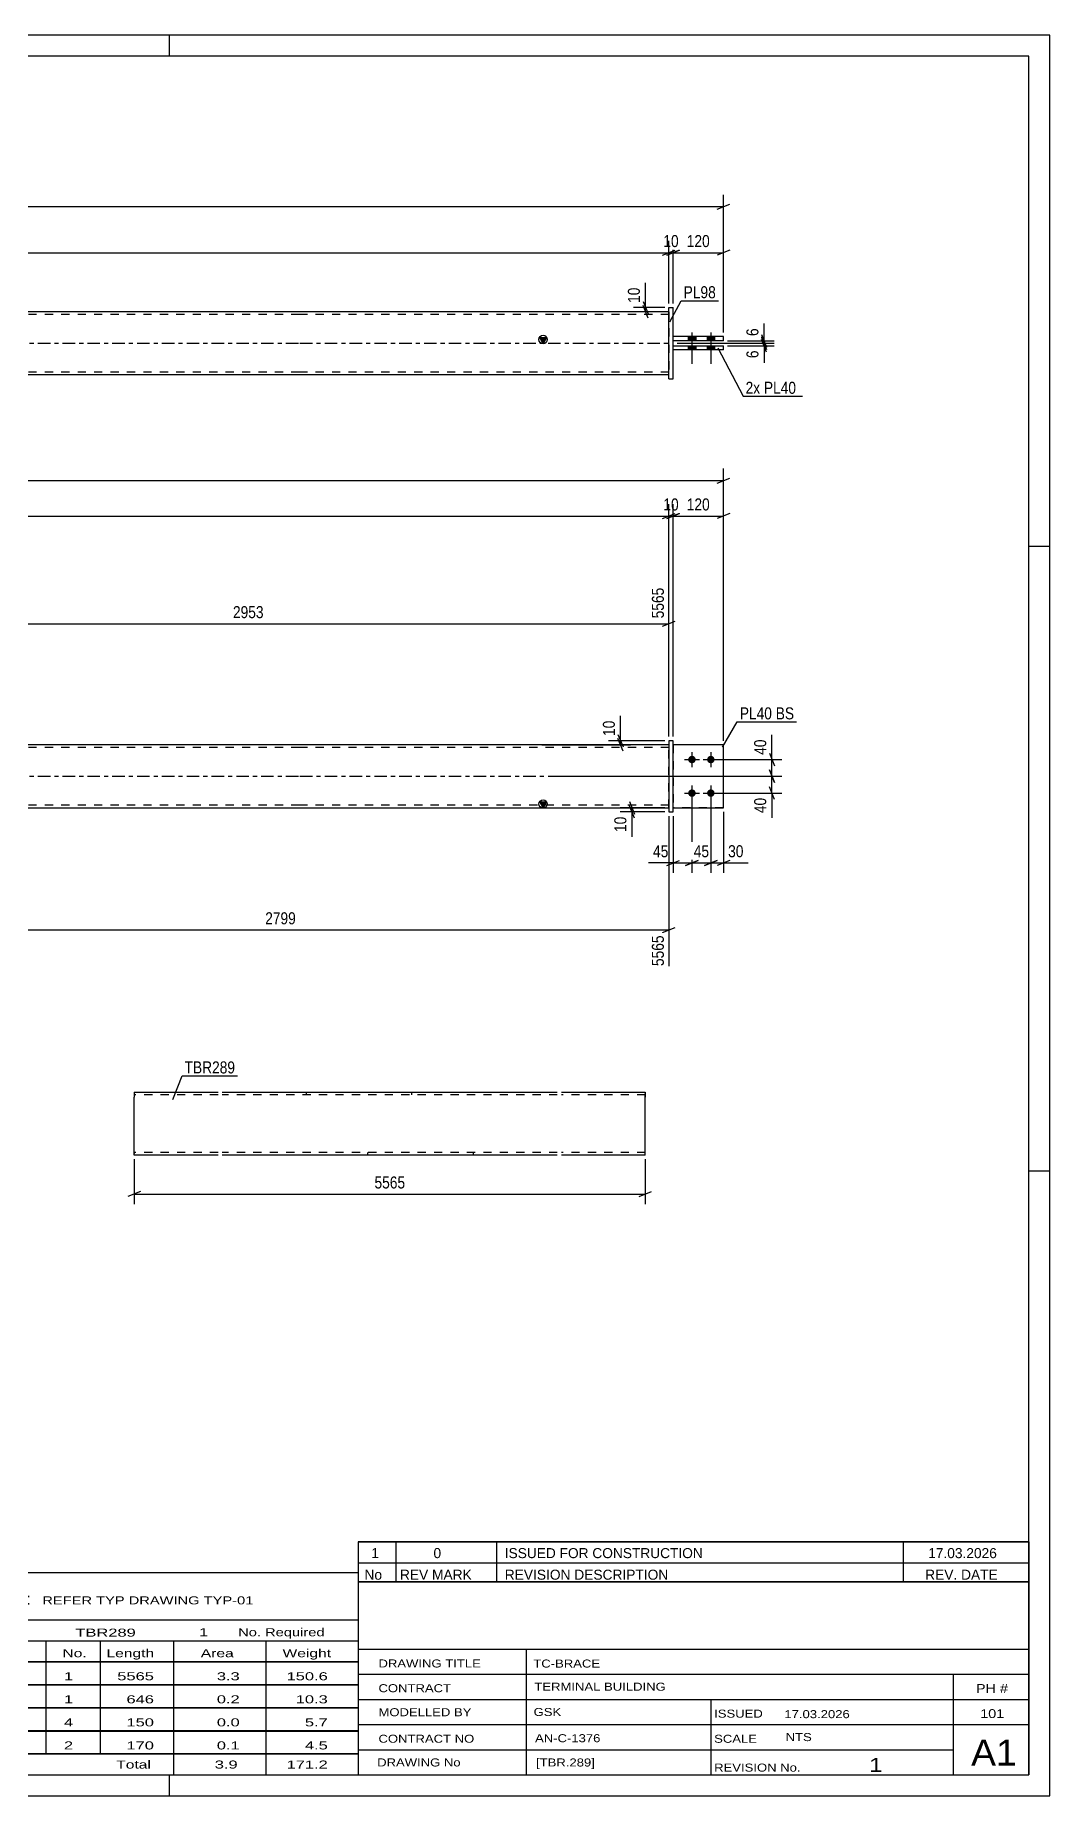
# Model space of a CAD drawing. Header units: millimetres. Extents: x 0 to 594, y 0 to 420.
# Drawn here: x 352 to 594, y 0 to 420 of the extents above; entities that cross this region are included whole.
import ezdxf

# ---------------------------------------------------------------- set-up
doc = ezdxf.new("R2010")
doc.units = ezdxf.units.MM
doc.linetypes.add('DXK_LINE_DOT2', pattern=[3.9198, 1.9599, -1.9599])
doc.linetypes.add('DXK_LINE_DOT3', pattern=[5.9187, 2.979, -0.9799, 0.9799, -0.9799])
doc.styles.add('Arial Narrow', font='ARIALN.TTF', dxfattribs={"height": 0.2})

# ---------------------------------------------------------------- blocks, each defined once
blk = doc.blocks.new('Unknown-580575391-1131')
at = {"color": 5, "linetype": 'Continuous'}
for p, q in [((594, 420), (0, 420)), ((384, 415), (384, 420)), ((594, 0), (594, 420)), ((589, 415), (5, 415)), ((589, 5), (589, 415)), ((594, 298), (589, 298)), ((594, 149), (589, 149)), ((5, 5), (589, 5)), ((384, 0), (384, 5)), ((0, 0), (594, 0))]:
    blk.add_line(p, q, dxfattribs=at)
blk = doc.blocks.new('Bolt-580575391-1684 - 1678')
at = {"linetype": 'Continuous'}
for points in [[(508.65, 248.1, -1), (508.65, 246.3, -1)], [(513.15, 248.1, -1), (513.15, 246.3, -1)], [(508.65, 240.1, -1), (508.65, 238.3, -1)], [(513.15, 240.1, -1), (513.15, 238.3, -1)]]:
    blk.add_hatch(color=1, dxfattribs=at).paths.add_polyline_path(points)
at = {"color": 1, "linetype": 'Continuous'}
for p, q in [((508.65, 249), (508.65, 245.4)), ((513.15, 249), (513.15, 245.4)), ((506.85, 247.2), (510.45, 247.2)), ((511.35, 247.2), (514.95, 247.2)), ((508.65, 241), (508.65, 237.4)), ((513.15, 241), (513.15, 237.4)), ((506.85, 239.2), (510.45, 239.2)), ((511.35, 239.2), (514.95, 239.2))]:
    blk.add_line(p, q, dxfattribs=at)
blk = doc.blocks.new('Part-580575391-1705 - 1678')
at = {"color": 2, "linetype": 'Continuous'}
for p, q in [((504.15, 251.7), (503.15, 251.7)), ((503.15, 251.7), (503.15, 234.7)), ((504.15, 234.7), (504.15, 251.7)), ((503.15, 234.7), (504.15, 234.7))]:
    blk.add_line(p, q, dxfattribs=at)
blk = doc.blocks.new('Part-580575391-1710 - 1678')
at = {"color": 7, "linetype": 'DXK_LINE_DOT2'}
for p, q in [((516.15, 250.7), (504.15, 250.7)), ((504.15, 235.7), (504.15, 250.7)), ((516.15, 235.7), (516.15, 250.7)), ((516.15, 235.7), (504.15, 235.7))]:
    blk.add_line(p, q, dxfattribs=at)
blk = doc.blocks.new('Part-580575391-1715 - 1678')
at = {"color": 2, "linetype": 'Continuous'}
for p, q in [((516.15, 250.7), (504.15, 250.7)), ((516.15, 235.7), (516.15, 250.7)), ((504.15, 235.7), (516.15, 235.7))]:
    blk.add_line(p, q, dxfattribs=at)
at = {"color": 7, "linetype": 'DXK_LINE_DOT2'}
blk.add_line((504.15, 250.7), (504.15, 235.7), dxfattribs=at)
blk = doc.blocks.new('Part-580575391-1720 - 1678')
at = {"linetype": 'Continuous'}
blk.add_hatch(color=2, dxfattribs=at).paths.add_polyline_path([(473.15, 235.7), (472.35, 237.1), (473.95, 237.1)])
at = {"color": 2, "linetype": 'Continuous'}
for p, q in [((180.89, 250.7), (92.89, 250.7)), ((415.05, 250.7), (180.99, 250.7)), ((503.15, 250.7), (415.15, 250.7)), ((92.89, 235.7), (180.89, 235.7)), ((180.99, 235.7), (415.05, 235.7)), ((415.15, 235.7), (503.15, 235.7)), ((473.15, 235.7), (472.35, 237.1)), ((472.35, 237.1), (473.95, 237.1)), ((473.95, 237.1), (473.15, 235.7))]:
    blk.add_line(p, q, dxfattribs=at)
at = {"color": 7, "linetype": 'DXK_LINE_DOT2'}
for p, q in [((92.89, 250.7), (92.89, 235.7)), ((180.89, 250.1), (92.89, 250.1)), ((415.05, 250.1), (180.99, 250.1)), ((278.07, 250.7), (278.07, 250.1)), ((303.22, 250.7), (303.22, 250.1)), ((503.15, 250.1), (415.15, 250.1)), ((503.15, 235.7), (503.15, 250.7)), ((180.89, 236.3), (92.89, 236.3)), ((415.05, 236.3), (180.99, 236.3)), ((292.82, 235.7), (292.82, 236.3)), ((317.97, 235.7), (317.97, 236.3)), ((503.15, 236.3), (415.15, 236.3))]:
    blk.add_line(p, q, dxfattribs=at)
at = {"color": 7, "linetype": 'DXK_LINE_DOT3'}
for p, q in [((92.89, 243.2), (180.89, 243.2)), ((180.99, 243.2), (415.05, 243.2)), ((415.15, 243.2), (503.15, 243.2))]:
    blk.add_line(p, q, dxfattribs=at)
at = {"color": 2, "linetype": 'Continuous'}
blk.add_circle((473.15, 236.6), 1, dxfattribs=at)
blk = doc.blocks.new('Part-580575391-1396 - 1368')
at = {"color": 2, "linetype": 'Continuous'}
for p, q in [((516.15, 348.11), (504.15, 348.11)), ((516.15, 347.11), (504.15, 347.11)), ((516.15, 347.11), (516.15, 348.11))]:
    blk.add_line(p, q, dxfattribs=at)
at = {"color": 7, "linetype": 'DXK_LINE_DOT2'}
blk.add_line((504.15, 347.11), (504.15, 348.11), dxfattribs=at)
blk = doc.blocks.new('Part-580575391-1401 - 1368')
at = {"color": 2, "linetype": 'Continuous'}
for p, q in [((504.15, 345.91), (516.15, 345.91)), ((516.15, 344.91), (504.15, 344.91)), ((516.15, 344.91), (516.15, 345.91))]:
    blk.add_line(p, q, dxfattribs=at)
at = {"color": 7, "linetype": 'DXK_LINE_DOT2'}
blk.add_line((504.15, 344.91), (504.15, 345.91), dxfattribs=at)
blk = doc.blocks.new('Part-580575391-1416 - 1368')
at = {"linetype": 'Continuous'}
blk.add_hatch(color=2, dxfattribs=at).paths.add_polyline_path([(473.15, 346.51), (472.35, 347.91), (473.95, 347.91)])
at = {"color": 2, "linetype": 'Continuous'}
for p, q in [((180.89, 354.01), (92.89, 354.01)), ((415.05, 354.01), (180.99, 354.01)), ((503.15, 354.01), (415.15, 354.01)), ((278.07, 347.21), (303.22, 347.21)), ((278.07, 347.11), (278.07, 347.21)), ((278.07, 345.91), (278.07, 345.81)), ((303.22, 345.81), (278.07, 345.81)), ((292.82, 347.11), (292.82, 347.21)), ((292.82, 345.91), (292.82, 345.81)), ((303.22, 347.21), (303.22, 345.81)), ((473.15, 346.51), (472.35, 347.91)), ((472.35, 347.91), (473.95, 347.91)), ((473.95, 347.91), (473.15, 346.51)), ((180.89, 339.01), (92.89, 339.01)), ((415.05, 339.01), (180.99, 339.01)), ((503.15, 339.01), (415.15, 339.01))]:
    blk.add_line(p, q, dxfattribs=at)
at = {"color": 7, "linetype": 'DXK_LINE_DOT2'}
for p, q in [((92.89, 339.01), (92.89, 354.01)), ((180.89, 353.41), (92.89, 353.41)), ((415.05, 353.41), (180.99, 353.41)), ((503.15, 353.41), (415.15, 353.41)), ((503.15, 354.01), (503.15, 339.01)), ((278.07, 345.81), (278.07, 347.11)), ((292.82, 345.81), (292.82, 347.11)), ((303.22, 347.21), (317.97, 347.21)), ((317.97, 345.81), (303.22, 345.81)), ((317.97, 347.21), (317.97, 345.81)), ((180.89, 339.61), (92.89, 339.61)), ((415.05, 339.61), (180.99, 339.61)), ((503.15, 339.61), (415.15, 339.61))]:
    blk.add_line(p, q, dxfattribs=at)
at = {"color": 7, "linetype": 'DXK_LINE_DOT3'}
for p, q in [((92.89, 346.51), (180.89, 346.51)), ((180.99, 346.51), (415.05, 346.51)), ((415.15, 346.51), (503.15, 346.51))]:
    blk.add_line(p, q, dxfattribs=at)
at = {"color": 2, "linetype": 'Continuous'}
blk.add_circle((473.15, 347.41), 1, dxfattribs=at)
blk = doc.blocks.new('Part-580575391-1444 - 1368')
at = {"color": 2, "linetype": 'Continuous'}
for p, q in [((503.15, 338.01), (503.15, 355.01)), ((503.15, 355.01), (504.15, 355.01)), ((504.15, 338.01), (504.15, 355.01)), ((503.15, 338.01), (504.15, 338.01))]:
    blk.add_line(p, q, dxfattribs=at)
blk = doc.blocks.new('Bolt-580575391-1472 - 1368')
at = {"linetype": 'Continuous'}
for points in [[(509.55, 348.11), (507.75, 348.11), (507.75, 347.11), (509.55, 347.11)], [(509.55, 348.11), (507.75, 348.11), (507.75, 347.11), (509.55, 347.11)], [(509.55, 345.91), (507.75, 345.91), (507.75, 344.91), (509.55, 344.91)], [(509.55, 345.91), (507.75, 345.91), (507.75, 344.91), (509.55, 344.91)], [(514.05, 348.11), (512.25, 348.11), (512.25, 347.11), (514.05, 347.11)], [(514.05, 348.11), (512.25, 348.11), (512.25, 347.11), (514.05, 347.11)], [(514.05, 345.91), (512.25, 345.91), (512.25, 344.91), (514.05, 344.91)], [(514.05, 345.91), (512.25, 345.91), (512.25, 344.91), (514.05, 344.91)]]:
    blk.add_hatch(color=1, dxfattribs=at).paths.add_polyline_path(points)
at = {"color": 1, "linetype": 'Continuous'}
for p, q in [((508.65, 349.11), (508.65, 341.61)), ((508.65, 349.11), (508.65, 341.61)), ((513.15, 349.11), (513.15, 341.61)), ((513.15, 349.11), (513.15, 341.61)), ((507.75, 348.11), (507.75, 347.11)), ((507.75, 348.11), (507.75, 347.11)), ((507.75, 345.91), (507.75, 344.91)), ((507.75, 345.91), (507.75, 344.91)), ((509.55, 348.11), (509.55, 347.11)), ((509.55, 348.11), (509.55, 347.11)), ((509.55, 345.91), (509.55, 344.91)), ((509.55, 345.91), (509.55, 344.91)), ((512.25, 348.11), (512.25, 347.11)), ((512.25, 348.11), (512.25, 347.11)), ((512.25, 345.91), (512.25, 344.91)), ((512.25, 345.91), (512.25, 344.91)), ((514.05, 348.11), (514.05, 347.11)), ((514.05, 348.11), (514.05, 347.11)), ((514.05, 345.91), (514.05, 344.91)), ((514.05, 345.91), (514.05, 344.91))]:
    blk.add_line(p, q, dxfattribs=at)
blk = doc.blocks.new('Part-580575391-2546 - 2538')
at = {"color": 2, "linetype": 'Continuous'}
for p, q in [((375.63, 167.84), (375.63, 166.64)), ((375.63, 167.84), (395.63, 167.84)), ((375.63, 153.58), (375.63, 166.64)), ((396.63, 167.84), (476.53, 167.84)), ((477.53, 167.84), (497.53, 167.84)), ((497.53, 167.84), (497.53, 167.74)), ((497.53, 167.74), (497.53, 166.64)), ((497.53, 152.84), (497.53, 166.64)), ((375.63, 152.93), (375.63, 153.58)), ((375.63, 152.84), (375.63, 152.93)), ((395.63, 152.84), (375.63, 152.84)), ((476.53, 152.84), (396.63, 152.84)), ((497.53, 152.84), (477.53, 152.84))]:
    blk.add_line(p, q, dxfattribs=at)
at = {"color": 7, "linetype": 'DXK_LINE_DOT2'}
for p, q in [((395.63, 167.24), (375.63, 167.24)), ((476.53, 167.24), (396.63, 167.24)), ((416.63, 167.84), (416.63, 167.24)), ((441.78, 167.84), (441.78, 167.24)), ((497.53, 167.24), (477.53, 167.24)), ((497.53, 166.64), (497.53, 167.48)), ((375.63, 153.58), (375.63, 153.19)), ((375.63, 153.44), (375.63, 153.48)), ((395.63, 153.44), (375.63, 153.44)), ((476.53, 153.44), (396.63, 153.44)), ((431.38, 152.84), (431.38, 153.44)), ((456.53, 152.84), (456.53, 153.44)), ((497.53, 153.44), (477.53, 153.44)), ((497.53, 153.44), (497.53, 153.48))]:
    blk.add_line(p, q, dxfattribs=at)
blk = doc.blocks.new('StraightDimension-580575391-2042 - 1678')
at = {"color": 7, "linetype": 'Continuous'}
for p, q in [((503.15, 252.7), (503.15, 308.13)), ((504.15, 252.7), (504.15, 308.13)), ((501.65, 304.68), (504.65, 305.88)), ((505.65, 305.88), (502.65, 304.68)), ((503.15, 305.28), (504.15, 305.28))]:
    blk.add_line(p, q, dxfattribs=at)
at = {"color": 0}
blk.add_wipeout([(506.08, 306.03), (506.08, 310.23), (501.23, 310.23), (501.23, 306.03)], dxfattribs=at)
at = {"color": 3, "style": 'Arial Narrow'}
blk.add_text('10', height=2.863, dxfattribs=at).set_placement((501.83, 306.63))
blk = doc.blocks.new('StraightDimension-580575391-1945 - 1678')
at = {"color": 7, "linetype": 'Continuous'}
for p, q in [((508.65, 238.2), (508.65, 220.15)), ((504.15, 233.7), (504.15, 220.15)), ((502.65, 221.95), (505.65, 223.15)), ((510.15, 223.15), (507.15, 221.95)), ((504.15, 222.55), (508.65, 222.55))]:
    blk.add_line(p, q, dxfattribs=at)
at = {"color": 0}
blk.add_wipeout([(503.63, 223.3), (503.63, 227.5), (498.77, 227.5), (498.77, 223.3)], dxfattribs=at)
at = {"color": 7, "linetype": 'Continuous'}
blk.add_line((504.15, 222.55), (498.25, 222.55), dxfattribs=at)
blk.add_line((504.15, 222.55), (498.25, 222.55), dxfattribs=at)
at = {"color": 3, "style": 'Arial Narrow'}
blk.add_text('45', height=2.863, dxfattribs=at).set_placement((499.37, 223.9))
blk = doc.blocks.new('StraightDimension-580575391-2004 - 1678')
at = {"color": 7, "linetype": 'Continuous'}
for p, q in [((527.11, 244.72), (528.31, 241.72)), ((476.74, 243.22), (530.11, 243.22)), ((528.31, 237.7), (527.11, 240.7)), ((527.71, 239.2), (527.71, 243.22)), ((514.15, 239.2), (530.11, 239.2))]:
    blk.add_line(p, q, dxfattribs=at)
at = {"color": 0}
blk.add_wipeout([(526.96, 238.68), (522.76, 238.68), (522.76, 233.82), (526.96, 233.82)], dxfattribs=at)
at = {"color": 7, "linetype": 'Continuous'}
blk.add_line((527.71, 239.2), (527.71, 233.29), dxfattribs=at)
blk.add_line((527.71, 239.2), (527.71, 233.29), dxfattribs=at)
at = {"color": 3, "style": 'Arial Narrow'}
blk.add_text('40', height=2.863, rotation=90.0002, dxfattribs=at).set_placement((526.36, 234.42))
blk = doc.blocks.new('StraightDimension-580575391-1736 - 1678')
at = {"color": 7, "linetype": 'Continuous'}
for p, q in [((79.89, 251.7), (79.89, 316.6)), ((516.15, 251.7), (516.15, 316.6)), ((81.39, 314.35), (78.39, 313.15)), ((79.89, 313.75), (516.15, 313.75)), ((514.65, 313.15), (517.65, 314.35))]:
    blk.add_line(p, q, dxfattribs=at)
at = {"color": 0}
blk.add_wipeout([(302.28, 314.5), (302.28, 318.7), (293.77, 318.7), (293.77, 314.5)], dxfattribs=at)
at = {"color": 3, "style": 'Arial Narrow'}
blk.add_text('5825', height=2.863, dxfattribs=at).set_placement((294.37, 315.1))
blk = doc.blocks.new('StraightDimension-580575391-2047 - 1678')
at = {"color": 7, "linetype": 'Continuous'}
for p, q in [((91.89, 252.7), (91.89, 308.13)), ((503.15, 252.7), (503.15, 308.13)), ((93.39, 305.88), (90.39, 304.68)), ((91.89, 305.28), (503.15, 305.28)), ((501.65, 304.68), (504.65, 305.88))]:
    blk.add_line(p, q, dxfattribs=at)
at = {"color": 0}
blk.add_wipeout([(301.78, 306.03), (301.78, 310.23), (293.27, 310.23), (293.27, 306.03)], dxfattribs=at)
at = {"color": 3, "style": 'Arial Narrow'}
blk.add_text('5575', height=2.863, dxfattribs=at).set_placement((293.87, 306.63))
blk = doc.blocks.new('StraightDimension-580575391-1798 - 1678')
at = {"color": 7, "linetype": 'Continuous'}
for p, q in [((302.51, 251.7), (302.51, 288.21)), ((503.15, 252.7), (503.15, 288.21)), ((304.01, 280.19), (301.01, 278.99)), ((302.51, 279.59), (503.15, 279.59)), ((501.65, 278.99), (504.65, 280.19))]:
    blk.add_line(p, q, dxfattribs=at)
at = {"color": 0, "linetype": 'Continuous'}
blk.add_wipeout([(502.55, 288.81), (498.35, 288.81), (498.35, 280.29), (502.55, 280.29)], dxfattribs=at)
at = {"color": 0}
blk.add_wipeout([(407.09, 280.34), (407.09, 284.54), (398.57, 284.54), (398.57, 280.34)], dxfattribs=at)
at = {"color": 3, "linetype": 'Continuous', "style": 'Arial Narrow'}
blk.add_text('5565', height=2.863, rotation=90.0002, dxfattribs=at).set_placement((501.95, 280.89))
at = {"color": 3, "style": 'Arial Narrow'}
blk.add_text('2953', height=2.863, dxfattribs=at).set_placement((399.17, 280.94))
blk = doc.blocks.new('StraightDimension-580575391-1955 - 1678')
at = {"color": 7, "linetype": 'Continuous'}
for p, q in [((508.65, 238.2), (508.65, 220.15)), ((513.15, 238.2), (513.15, 220.15)), ((507.15, 221.95), (510.15, 223.15)), ((514.65, 223.15), (511.65, 221.95)), ((508.65, 222.55), (513.15, 222.55))]:
    blk.add_line(p, q, dxfattribs=at)
at = {"color": 0}
blk.add_wipeout([(513.33, 223.3), (513.33, 227.5), (508.48, 227.5), (508.48, 223.3)], dxfattribs=at)
at = {"color": 3, "style": 'Arial Narrow'}
blk.add_text('45', height=2.863, dxfattribs=at).set_placement((509.08, 223.9))
blk = doc.blocks.new('StraightDimension-580575391-1878 - 1678')
at = {"color": 7, "linetype": 'Continuous'}
for p, q in [((317.87, 234.7), (317.87, 197.94)), ((503.15, 233.7), (503.15, 197.94)), ((319.37, 207.15), (316.37, 205.95)), ((317.87, 206.55), (503.15, 206.55)), ((501.65, 205.95), (504.65, 207.15))]:
    blk.add_line(p, q, dxfattribs=at)
at = {"color": 0}
blk.add_wipeout([(414.77, 207.3), (414.77, 211.5), (406.26, 211.5), (406.26, 207.3)], dxfattribs=at)
at = {"color": 0, "linetype": 'Continuous'}
blk.add_wipeout([(502.55, 205.85), (498.35, 205.85), (498.35, 197.34), (502.55, 197.34)], dxfattribs=at)
at = {"color": 3, "style": 'Arial Narrow'}
blk.add_text('2799', height=2.863, dxfattribs=at).set_placement((406.86, 207.9))
at = {"color": 3, "linetype": 'Continuous', "style": 'Arial Narrow'}
blk.add_text('5565', height=2.863, rotation=90.0002, dxfattribs=at).set_placement((501.95, 197.94))
blk = doc.blocks.new('StraightDimension-580575391-1936 - 1678')
at = {"color": 7, "linetype": 'Continuous'}
for p, q in [((502.15, 235.7), (491.5, 235.7)), ((493.75, 237.2), (494.95, 234.2)), ((494.95, 233.2), (493.75, 236.2)), ((494.35, 234.7), (494.35, 235.7)), ((502.15, 234.7), (491.5, 234.7))]:
    blk.add_line(p, q, dxfattribs=at)
at = {"color": 0}
blk.add_wipeout([(493.6, 234.18), (489.4, 234.18), (489.4, 229.32), (493.6, 229.32)], dxfattribs=at)
at = {"color": 7, "linetype": 'Continuous'}
blk.add_line((494.35, 234.7), (494.35, 228.79), dxfattribs=at)
blk.add_line((494.35, 234.7), (494.35, 228.79), dxfattribs=at)
at = {"color": 3, "style": 'Arial Narrow'}
blk.add_text('10', height=2.863, rotation=90.0002, dxfattribs=at).set_placement((493, 229.92))
blk = doc.blocks.new('StraightDimension-580575391-1965 - 1678')
at = {"color": 7, "linetype": 'Continuous'}
for p, q in [((513.15, 238.2), (513.15, 220.15)), ((516.15, 234.7), (516.15, 220.15)), ((511.65, 221.95), (514.65, 223.15)), ((517.65, 223.15), (514.65, 221.95)), ((513.15, 222.55), (516.15, 222.55))]:
    blk.add_line(p, q, dxfattribs=at)
at = {"color": 0}
blk.add_wipeout([(521.54, 223.3), (521.54, 227.5), (516.68, 227.5), (516.68, 223.3)], dxfattribs=at)
at = {"color": 7, "linetype": 'Continuous'}
blk.add_line((516.15, 222.55), (522.06, 222.55), dxfattribs=at)
blk.add_line((516.15, 222.55), (522.06, 222.55), dxfattribs=at)
at = {"color": 3, "style": 'Arial Narrow'}
blk.add_text('30', height=2.863, dxfattribs=at).set_placement((517.28, 223.9))
blk = doc.blocks.new('StraightDimension-580575391-2014 - 1678')
at = {"color": 7, "linetype": 'Continuous'}
for p, q in [((527.11, 248.7), (528.31, 245.7)), ((514.15, 247.2), (530.11, 247.2)), ((528.31, 241.72), (527.11, 244.72)), ((527.71, 243.22), (527.71, 247.2)), ((476.74, 243.22), (530.11, 243.22))]:
    blk.add_line(p, q, dxfattribs=at)
at = {"color": 0}
blk.add_wipeout([(526.96, 252.58), (522.76, 252.58), (522.76, 247.73), (526.96, 247.73)], dxfattribs=at)
at = {"color": 7, "linetype": 'Continuous'}
blk.add_line((527.71, 247.2), (527.71, 253.11), dxfattribs=at)
blk.add_line((527.71, 247.2), (527.71, 253.11), dxfattribs=at)
at = {"color": 3, "style": 'Arial Narrow'}
blk.add_text('40', height=2.863, rotation=90.0002, dxfattribs=at).set_placement((526.36, 248.33))
blk = doc.blocks.new('StraightDimension-580575391-2027 - 1678')
at = {"color": 7, "linetype": 'Continuous'}
for p, q in [((491.01, 253.2), (492.21, 250.2)), ((492.21, 249.22), (491.01, 252.22)), ((472.86, 250.72), (494.01, 250.72)), ((502.15, 251.7), (488.76, 251.7)), ((491.61, 250.72), (491.61, 251.7))]:
    blk.add_line(p, q, dxfattribs=at)
at = {"color": 0}
blk.add_wipeout([(490.86, 257.08), (486.66, 257.08), (486.66, 252.23), (490.86, 252.23)], dxfattribs=at)
at = {"color": 7, "linetype": 'Continuous'}
blk.add_line((491.61, 251.7), (491.61, 257.61), dxfattribs=at)
blk.add_line((491.61, 251.7), (491.61, 257.61), dxfattribs=at)
at = {"color": 3, "style": 'Arial Narrow'}
blk.add_text('10', height=2.863, rotation=90.0002, dxfattribs=at).set_placement((490.26, 252.83))
blk = doc.blocks.new('StraightDimension-580575391-2032 - 1678')
at = {"color": 7, "linetype": 'Continuous'}
for p, q in [((504.15, 252.7), (504.15, 308.13)), ((516.15, 251.7), (516.15, 308.13)), ((502.65, 304.68), (505.65, 305.88)), ((504.15, 305.28), (516.15, 305.28)), ((517.65, 305.88), (514.65, 304.68))]:
    blk.add_line(p, q, dxfattribs=at)
at = {"color": 0}
blk.add_wipeout([(513.5, 306.03), (513.5, 310.23), (506.81, 310.23), (506.81, 306.03)], dxfattribs=at)
at = {"color": 3, "style": 'Arial Narrow'}
blk.add_text('120', height=2.863, dxfattribs=at).set_placement((507.41, 306.63))
blk = doc.blocks.new('StraightDimension-580575391-1561 - 1368')
at = {"color": 7, "linetype": 'Continuous'}
for p, q in [((504.15, 356.01), (504.15, 370.96)), ((516.15, 349.11), (516.15, 370.96)), ((502.65, 367.51), (505.65, 368.71)), ((504.15, 368.11), (516.15, 368.11)), ((517.65, 368.71), (514.65, 367.51))]:
    blk.add_line(p, q, dxfattribs=at)
at = {"color": 0}
blk.add_wipeout([(513.5, 368.86), (513.5, 373.06), (506.81, 373.06), (506.81, 368.86)], dxfattribs=at)
at = {"color": 3, "style": 'Arial Narrow'}
blk.add_text('120', height=2.863, dxfattribs=at).set_placement((507.41, 369.46))
blk = doc.blocks.new('StraightDimension-580575391-1571 - 1368')
at = {"color": 7, "linetype": 'Continuous'}
for p, q in [((503.15, 356.01), (503.15, 370.96)), ((504.15, 356.01), (504.15, 370.96)), ((501.65, 367.51), (504.65, 368.71)), ((505.65, 368.71), (502.65, 367.51)), ((503.15, 368.11), (504.15, 368.11))]:
    blk.add_line(p, q, dxfattribs=at)
at = {"color": 0}
blk.add_wipeout([(506.08, 368.86), (506.08, 373.06), (501.23, 373.06), (501.23, 368.86)], dxfattribs=at)
at = {"color": 3, "style": 'Arial Narrow'}
blk.add_text('10', height=2.863, dxfattribs=at).set_placement((501.83, 369.46))
blk = doc.blocks.new('StraightDimension-580575391-1550 - 1368')
at = {"color": 7, "linetype": 'Continuous'}
for p, q in [((81.39, 379.71), (78.39, 378.51)), ((79.89, 349.11), (79.89, 381.96)), ((79.89, 379.11), (516.15, 379.11)), ((514.65, 378.51), (517.65, 379.71)), ((516.15, 349.11), (516.15, 381.96))]:
    blk.add_line(p, q, dxfattribs=at)
at = {"color": 0}
blk.add_wipeout([(302.28, 379.86), (302.28, 384.06), (293.77, 384.06), (293.77, 379.86)], dxfattribs=at)
at = {"color": 3, "style": 'Arial Narrow'}
blk.add_text('5825', height=2.863, dxfattribs=at).set_placement((294.37, 380.46))
blk = doc.blocks.new('StraightDimension-580575391-1581 - 1368')
at = {"color": 7, "linetype": 'Continuous'}
for p, q in [((92.89, 356.01), (92.89, 370.96)), ((503.15, 356.01), (503.15, 370.96)), ((94.39, 368.71), (91.39, 367.51)), ((92.89, 368.11), (503.15, 368.11)), ((501.65, 367.51), (504.65, 368.71))]:
    blk.add_line(p, q, dxfattribs=at)
at = {"color": 0}
blk.add_wipeout([(302.28, 368.86), (302.28, 373.06), (293.77, 373.06), (293.77, 368.86)], dxfattribs=at)
at = {"color": 3, "style": 'Arial Narrow'}
blk.add_text('5565', height=2.863, dxfattribs=at).set_placement((294.37, 369.46))
blk = doc.blocks.new('StraightDimension-580575391-1612 - 1368')
at = {"color": 7, "linetype": 'Continuous'}
for p, q in [((502.15, 355.01), (494.73, 355.01)), ((502.15, 354.01), (494.73, 354.01)), ((496.98, 356.51), (498.18, 353.51)), ((498.18, 352.51), (496.98, 355.51)), ((497.58, 354.01), (497.58, 355.01))]:
    blk.add_line(p, q, dxfattribs=at)
at = {"color": 0}
blk.add_wipeout([(496.83, 360.4), (492.63, 360.4), (492.63, 355.54), (496.83, 355.54)], dxfattribs=at)
at = {"color": 7, "linetype": 'Continuous'}
blk.add_line((497.58, 355.01), (497.58, 360.92), dxfattribs=at)
blk.add_line((497.58, 355.01), (497.58, 360.92), dxfattribs=at)
at = {"color": 3, "style": 'Arial Narrow'}
blk.add_text('10', height=2.863, rotation=90.0002, dxfattribs=at).set_placement((496.23, 356.14))
blk = doc.blocks.new('StraightDimension-580575391-1623 - 1368')
at = {"color": 7, "linetype": 'Continuous'}
for p, q in [((525.25, 348.61), (526.45, 345.61)), ((505.15, 346.51), (528.25, 346.51)), ((517.15, 347.11), (528.25, 347.11)), ((526.45, 345.01), (525.25, 348.01)), ((525.85, 346.51), (525.85, 347.11))]:
    blk.add_line(p, q, dxfattribs=at)
at = {"color": 0}
blk.add_wipeout([(525.1, 350.67), (520.9, 350.67), (520.9, 347.64), (525.1, 347.64)], dxfattribs=at)
at = {"color": 7, "linetype": 'Continuous'}
blk.add_line((525.85, 347.11), (525.85, 351.19), dxfattribs=at)
blk.add_line((525.85, 347.11), (525.85, 351.19), dxfattribs=at)
at = {"color": 3, "style": 'Arial Narrow'}
blk.add_text('6', height=2.86, rotation=90.0002, dxfattribs=at).set_placement((524.5, 348.24))
blk = doc.blocks.new('StraightDimension-580575391-1632 - 1368')
at = {"color": 7, "linetype": 'Continuous'}
for p, q in [((505.15, 346.51), (528.25, 346.51)), ((517.15, 345.91), (528.25, 345.91)), ((525.25, 348.01), (526.45, 345.01)), ((526.45, 344.41), (525.25, 347.41)), ((525.85, 345.91), (525.85, 346.51))]:
    blk.add_line(p, q, dxfattribs=at)
at = {"color": 0}
blk.add_wipeout([(525.1, 345.39), (520.9, 345.39), (520.9, 342.36), (525.1, 342.36)], dxfattribs=at)
at = {"color": 7, "linetype": 'Continuous'}
blk.add_line((525.85, 345.91), (525.85, 341.84), dxfattribs=at)
blk.add_line((525.85, 345.91), (525.85, 341.84), dxfattribs=at)
at = {"color": 3, "style": 'Arial Narrow'}
blk.add_text('6', height=2.86, rotation=90.0002, dxfattribs=at).set_placement((524.5, 342.96))
blk = doc.blocks.new('StraightDimension-580575391-2552 - 2538')
at = {"color": 7, "linetype": 'Continuous'}
for p, q in [((375.63, 151.84), (375.63, 141.13)), ((497.53, 151.84), (497.53, 141.13)), ((377.13, 144.13), (374.13, 142.93)), ((375.63, 143.53), (497.53, 143.53)), ((496.03, 142.93), (499.03, 144.13))]:
    blk.add_line(p, q, dxfattribs=at)
at = {"color": 0}
blk.add_wipeout([(440.84, 144.28), (440.84, 148.48), (432.33, 148.48), (432.33, 144.28)], dxfattribs=at)
at = {"color": 3, "style": 'Arial Narrow'}
blk.add_text('5565', height=2.863, dxfattribs=at).set_placement((432.93, 144.88))
blk = doc.blocks.new('Unknown-580575391-4434')
at = {"color": 7, "linetype": 'Continuous'}
for p, q in [((429, 51.05), (429, 5)), ((429, 51.05), (589, 51.05)), ((589, 51), (589, 5)), ((429, 35), (589, 35)), ((469.14, 35), (469.14, 5)), ((429, 29), (589, 29)), ((571, 5.05), (571, 29.05)), ((429, 23), (589, 23)), ((513.14, 23), (513.14, 5)), ((429, 17), (589, 17)), ((429, 11), (571, 11)), ((429, 5), (589, 5))]:
    blk.add_line(p, q, dxfattribs=at)
at = {"color": 7, "style": 'Arial Narrow'}
for s, height, width, p in [('DRAWING TITLE', 1.9089, 1.425378, (433.88, 30.61)), ('TC-BRACE', 1.909, 1.425378, (470.81, 30.59)), ('CONTRACT', 1.909, 1.425378, (433.88, 24.71)), ('TERMINAL BUILDING', 1.9089, 1.425378, (471.06, 25.07)), ('MODELLED BY', 1.9089, 1.425378, (433.88, 18.98)), ('GSK', 1.909, 1.425378, (470.88, 19.04)), ('ISSUED', 1.909, 1.425378, (513.94, 18.64)), ('17.03.2026', 1.909, 1.425378, (530.69, 18.52)), ('CONTRACT NO', 1.9089, 1.425378, (433.88, 12.66)), ('AN-C-1376', 1.909, 1.425378, (471.23, 12.78)), ('SCALE', 1.909, 1.425378, (513.94, 12.65)), ('A1', 6.204, 1.25, (575.24, 7.2)), ('DRAWING No', 1.909, 1.425378, (433.56, 7)), ('[TBR.289]', 1.909, 1.425378, (471.46, 6.99)), ('1', 3.34, 1.5, (550.91, 5.68)), ('REVISION No.', 1.9089, 1.425378, (513.94, 5.77))]:
    blk.add_text(s, height=height, dxfattribs=dict(at, width=width)).set_placement(p)
at = {"color": 7, "linetype": 'Continuous', "style": 'Arial Narrow'}
for s, height, width, p in [('PH #', 2.1, 1.42538, (576.4, 24.55)), ('101', 2.1, 1.42538, (577.41, 18.55)), ('NTS', 1.909, 1.425378, (531, 13.05))]:
    blk.add_text(s, height=height, dxfattribs=dict(at, width=width)).set_placement(p)
blk = doc.blocks.new('Unknown-580575391-4435')
at = {"color": 7, "linetype": 'Continuous'}
for p, q in [((429, 60.55), (589, 60.55)), ((589, 60.55), (429, 60.55)), ((429, 60.55), (429, 55.55)), ((438, 60.55), (438, 55.55)), ((462, 60.55), (462, 55.55)), ((559, 60.55), (559, 55.55)), ((589, 60.55), (589, 55.55)), ((429, 55.55), (589, 55.55)), ((429, 55.55), (429, 51.05)), ((429, 55.55), (589, 55.55)), ((438, 55.55), (438, 51.05)), ((462, 55.55), (462, 51.05)), ((559, 55.55), (559, 51.05)), ((589, 55.55), (589, 51.05)), ((589, 51.05), (429, 51.05))]:
    blk.add_line(p, q, dxfattribs=at)
at = {"color": 7, "linetype": 'Continuous', "style": 'Arial Narrow'}
for s, height, width, p in [('1', 2.39, 1.196471, (432.16, 56.7)), ('0', 2.39, 1.196471, (447, 56.7)), ('ISSUED FOR CONSTRUCTION', 2.3861, 1.196471, (464, 56.7)), ('17.03.2026', 2.386, 1.196471, (565, 56.7)), ('No', 2.386, 1.2, (430.54, 51.55)), ('REV MARK', 2.386, 1.2, (439, 51.55)), ('REVISION DESCRIPTION', 2.3861, 1.2, (464, 51.55)), ('REV. DATE', 2.386, 1.2, (564.28, 51.55))]:
    blk.add_text(s, height=height, dxfattribs=dict(at, width=width)).set_placement(p)
blk = doc.blocks.new('Unknown-580575391-4436')
at = {"color": 7, "linetype": 'Continuous'}
for p, q in [((269, 53.25), (429, 53.25)), ((269, 42), (269, 53.25)), ((429, 53.25), (429, 42)), ((269, 42), (429, 42)), ((269, 42), (269, 37)), ((429, 42), (429, 37)), ((269, 37), (429, 37)), ((269, 37), (269, 32)), ((293, 37), (293, 32)), ((328.5, 37), (328.5, 32)), ((354.5, 37), (354.5, 32)), ((367.5, 37), (367.5, 32)), ((385, 37), (385, 32)), ((407, 37), (407, 32)), ((429, 37), (429, 32)), ((269, 32), (429, 32)), ((269, 31.95), (269, 26.55)), ((269, 31.95), (429, 31.95)), ((293, 32), (293, 26.5)), ((328.5, 32), (328.5, 26.5)), ((354.5, 32), (354.5, 26.5)), ((367.5, 32), (367.5, 26.5)), ((385, 32), (385, 26.5)), ((407, 32), (407, 26.5)), ((429, 31.95), (429, 26.55)), ((269, 26.55), (429, 26.55)), ((269, 26.45), (269, 21.05)), ((269, 26.45), (429, 26.45)), ((293, 26.5), (293, 21)), ((328.5, 26.5), (328.5, 21)), ((354.5, 26.5), (354.5, 21)), ((367.5, 26.5), (367.5, 21)), ((385, 26.5), (385, 21)), ((407, 26.5), (407, 21)), ((429, 26.45), (429, 21.05)), ((269, 21.05), (429, 21.05)), ((293, 21), (293, 15.5)), ((328.5, 21), (328.5, 15.5)), ((354.5, 21), (354.5, 15.5)), ((367.5, 21), (367.5, 15.5)), ((385, 21), (385, 15.5)), ((407, 21), (407, 15.5)), ((269, 20.95), (269, 15.55)), ((269, 20.95), (429, 20.95)), ((429, 20.95), (429, 15.55)), ((269, 15.55), (429, 15.55)), ((269, 15.45), (269, 10.05)), ((269, 15.45), (429, 15.45)), ((293, 15.5), (293, 10)), ((328.5, 15.5), (328.5, 10)), ((354.5, 15.5), (354.5, 10)), ((367.5, 15.5), (367.5, 10)), ((385, 15.5), (385, 10)), ((407, 15.5), (407, 10)), ((429, 15.45), (429, 10.05)), ((269, 10.05), (429, 10.05)), ((269, 10), (429, 10)), ((269, 10), (269, 5)), ((385, 10), (385, 5)), ((407, 10), (407, 5)), ((429, 10), (429, 5)), ((269, 5), (429, 5))]:
    blk.add_line(p, q, dxfattribs=at)
at = {"color": 7, "style": 'Arial Narrow'}
for s, height, width, p in [('GENERAL NOTES & WELD DETAILS :', 2.8633, 1.4, (270.15, 45.56)), ('REFER TYP DRAWING TYP-01', 1.9089, 1.6, (353.7, 45.66)), ("MATERIAL LIST FOR ASSEMBLY MK'D", 1.9089, 1.6, (270.15, 38.06)), ('TBR289', 1.909, 1.794707, (361.59, 37.97)), ('1', 1.91, 1.794707, (391.08, 38.06)), ('No. Required', 1.9089, 1.6, (400.41, 38.06)), ('Mark', 1.909, 1.7, (270.34, 33)), ('Profile', 1.909, 1.7, (303.41, 33)), ('Material', 1.909, 1.7, (333.54, 33.06)), ('No.', 1.909, 1.7, (358.5, 33.06)), ('Length', 1.909, 1.7, (369, 33.06)), ('Area', 1.909, 1.7, (391.5, 33.06)), ('Weight', 1.909, 1.7, (411, 33.06))]:
    blk.add_text(s, height=height, dxfattribs=dict(at, width=width)).set_placement(p)
at = {"color": 7, "linetype": 'Continuous', "style": 'Arial Narrow'}
for s, height, width, p in [('TBR289', 1.909, 1.794707, (270.5, 27.56)), ('SHS150*6', 1.909, 1.794707, (295, 27.56)), ('E350', 1.909, 1.794707, (334.74, 27.56)), ('1', 1.91, 1.794707, (358.86, 27.56)), ('5565', 1.909, 1.794707, (371.58, 27.56)), ('3.3', 1.909, 1.794707, (395.32, 27.56)), ('150.6', 1.909, 1.794707, (411.96, 27.56)), ('PL297', 1.909, 1.794707, (270.5, 22.06)), ('PL12*170', 1.909, 1.794707, (295, 22.06)), ('E350', 1.909, 1.794707, (334.74, 22.06)), ('1', 1.91, 1.794707, (358.86, 22.06)), ('646', 1.909, 1.794707, (373.77, 22.06)), ('0.2', 1.909, 1.794707, (395.32, 22.06)), ('10.3', 1.909, 1.794707, (414.14, 22.06)), ('PL40', 1.909, 1.794707, (270.5, 16.56)), ('PL10*120', 1.909, 1.794707, (295, 16.56)), ('E350', 1.909, 1.794707, (334.74, 16.56)), ('4', 1.91, 1.794707, (358.86, 16.56)), ('150', 1.909, 1.794707, (373.77, 16.56)), ('0.0', 1.909, 1.794707, (395.32, 16.56)), ('5.7', 1.909, 1.794707, (416.33, 16.56)), ('PL98', 1.909, 1.794707, (270.5, 11.06)), ('PL10*170', 1.909, 1.794707, (295, 11.06)), ('E350', 1.909, 1.794707, (334.74, 11.06)), ('2', 1.91, 1.794707, (358.86, 11.06)), ('170', 1.909, 1.794707, (373.77, 11.06)), ('0.1', 1.909, 1.794707, (395.32, 11.06)), ('4.5', 1.909, 1.794707, (416.33, 11.06)), ('Total', 1.909, 1.7, (371.33, 6.5)), ('3.9', 1.909, 1.794707, (394.83, 6.5)), ('171.2', 1.909, 1.794707, (411.96, 6.5))]:
    blk.add_text(s, height=height, dxfattribs=dict(at, width=width)).set_placement(p)
blk = doc.blocks.new('MarkSet-580575391-2078 - 1678')
at = {"color": 0}
blk.add_wipeout([(527.73, 256.79), (527.73, 259.79), (520.06, 259.79), (520.06, 256.79)], dxfattribs=at)
blk.add_wipeout([(527.73, 256.79), (527.73, 259.79), (520.06, 259.79), (520.06, 256.79)], dxfattribs=at)
at = {"color": 30, "linetype": 'Continuous'}
blk.add_line((515.96, 250.12), (519.46, 256.19), dxfattribs=at)
at = {"color": 0}
blk.add_wipeout([(533.02, 256.79), (533.02, 259.79), (528.63, 259.79), (528.63, 256.79)], dxfattribs=at)
blk.add_wipeout([(533.02, 256.79), (533.02, 259.79), (528.63, 259.79), (528.63, 256.79)], dxfattribs=at)
at = {"color": 30, "linetype": 'Continuous'}
blk.add_line((519.46, 256.19), (533.62, 256.19), dxfattribs=at)
at = {"color": 3, "style": 'Arial Narrow'}
for s, p in [('PL40', (520.06, 256.79)), ('BS', (528.63, 256.79))]:
    blk.add_text(s, height=2.863, dxfattribs=at).set_placement(p)
blk = doc.blocks.new('Mark-580575391-1440 - 1368')
at = {"color": 0}
blk.add_wipeout([(514.35, 357.26), (514.35, 360.26), (506.67, 360.26), (506.67, 357.26)], dxfattribs=at)
blk.add_wipeout([(514.35, 357.26), (514.35, 360.26), (506.67, 360.26), (506.67, 357.26)], dxfattribs=at)
at = {"color": 30, "linetype": 'Continuous'}
for p, q in [((503.38, 351.59), (506.07, 356.66)), ((506.07, 356.66), (514.95, 356.66))]:
    blk.add_line(p, q, dxfattribs=at)
at = {"color": 3, "style": 'Arial Narrow'}
blk.add_text('PL98', height=2.863, dxfattribs=at).set_placement((506.67, 357.26))
blk = doc.blocks.new('MarkSet-580575391-1663 - 1368')
at = {"color": 0}
blk.add_wipeout([(524.91, 334.46), (524.91, 337.46), (521.44, 337.46), (521.44, 334.46)], dxfattribs=at)
blk.add_wipeout([(524.91, 334.46), (524.91, 337.46), (521.44, 337.46), (521.44, 334.46)], dxfattribs=at)
at = {"color": 30, "linetype": 'Continuous'}
blk.add_line((514.81, 345.43), (520.84, 333.86), dxfattribs=at)
at = {"color": 0}
blk.add_wipeout([(533.49, 334.46), (533.49, 337.46), (525.81, 337.46), (525.81, 334.46)], dxfattribs=at)
blk.add_wipeout([(533.49, 334.46), (533.49, 337.46), (525.81, 337.46), (525.81, 334.46)], dxfattribs=at)
at = {"color": 30, "linetype": 'Continuous'}
blk.add_line((520.84, 333.86), (534.99, 333.86), dxfattribs=at)
at = {"color": 3, "style": 'Arial Narrow'}
for s, p in [('2x', (521.44, 334.46)), ('PL40', (525.81, 334.46))]:
    blk.add_text(s, height=2.863, dxfattribs=at).set_placement(p)
blk = doc.blocks.new('Mark-580575391-2542 - 2538')
at = {"color": 0}
blk.add_wipeout([(399.69, 172.33), (399.69, 175.33), (387.63, 175.33), (387.63, 172.33)], dxfattribs=at)
blk.add_wipeout([(399.69, 172.33), (399.69, 175.33), (387.63, 175.33), (387.63, 172.33)], dxfattribs=at)
at = {"color": 30, "linetype": 'Continuous'}
for p, q in [((384.8, 166.08), (387.03, 171.73)), ((387.03, 171.73), (400.29, 171.73))]:
    blk.add_line(p, q, dxfattribs=at)
at = {"color": 3, "style": 'Arial Narrow'}
blk.add_text('TBR289', height=2.863, dxfattribs=at).set_placement((387.63, 172.33))

msp = doc.modelspace()

# ---------------------------------------------------------------- block references
for name in ['Unknown-580575391-1131', 'Part-580575391-1416 - 1368', 'Part-580575391-1444 - 1368', 'Bolt-580575391-1472 - 1368', 'Part-580575391-1396 - 1368', 'Part-580575391-1401 - 1368', 'Part-580575391-1720 - 1678', 'Part-580575391-1705 - 1678', 'Part-580575391-1710 - 1678', 'Part-580575391-1715 - 1678', 'Bolt-580575391-1684 - 1678', 'Part-580575391-2546 - 2538', 'Unknown-580575391-4435', 'Unknown-580575391-4436', 'Unknown-580575391-4434']:
    msp.add_blockref(name, (0, 0))

# ---------------------------------------------------------------- next in the draw order: block references
for name in ['StraightDimension-580575391-1561 - 1368', 'StraightDimension-580575391-2042 - 1678', 'StraightDimension-580575391-1945 - 1678', 'Mark-580575391-2542 - 2538', 'StraightDimension-580575391-2552 - 2538']:
    msp.add_blockref(name, (0, 0))

# ---------------------------------------------------------------- next in the draw order: block references
for name in ['StraightDimension-580575391-1571 - 1368', 'StraightDimension-580575391-1736 - 1678', 'StraightDimension-580575391-2004 - 1678']:
    msp.add_blockref(name, (0, 0))

# ---------------------------------------------------------------- next in the draw order: block references
for name in ['StraightDimension-580575391-1550 - 1368', 'StraightDimension-580575391-2047 - 1678', 'StraightDimension-580575391-1955 - 1678', 'StraightDimension-580575391-1878 - 1678']:
    msp.add_blockref(name, (0, 0))

# ---------------------------------------------------------------- next in the draw order: block references
for name in ['StraightDimension-580575391-1581 - 1368', 'StraightDimension-580575391-1623 - 1368', 'StraightDimension-580575391-1798 - 1678', 'StraightDimension-580575391-1936 - 1678', 'StraightDimension-580575391-1965 - 1678']:
    msp.add_blockref(name, (0, 0))

# ---------------------------------------------------------------- next in the draw order: block references
for name in ['StraightDimension-580575391-1612 - 1368', 'StraightDimension-580575391-1632 - 1368', 'StraightDimension-580575391-2014 - 1678']:
    msp.add_blockref(name, (0, 0))

# ---------------------------------------------------------------- next in the draw order: block references
for name in ['Mark-580575391-1440 - 1368', 'MarkSet-580575391-1663 - 1368', 'StraightDimension-580575391-2027 - 1678']:
    msp.add_blockref(name, (0, 0))

# ---------------------------------------------------------------- next in the draw order: block references
msp.add_blockref('StraightDimension-580575391-2032 - 1678', (0, 0))

# ---------------------------------------------------------------- next in the draw order: block references
msp.add_blockref('MarkSet-580575391-2078 - 1678', (0, 0))

doc.saveas('drawing.dxf')
